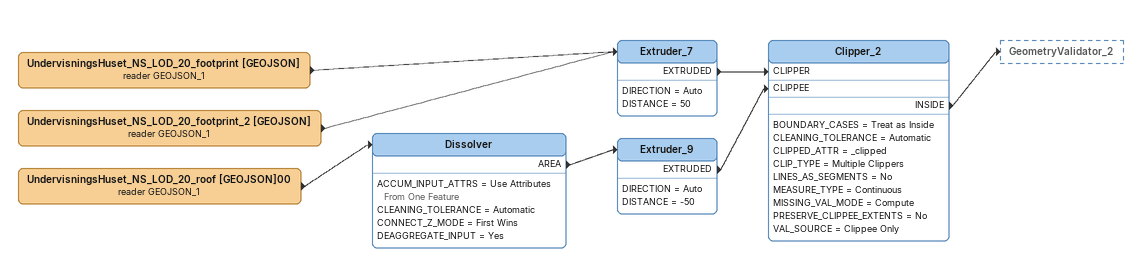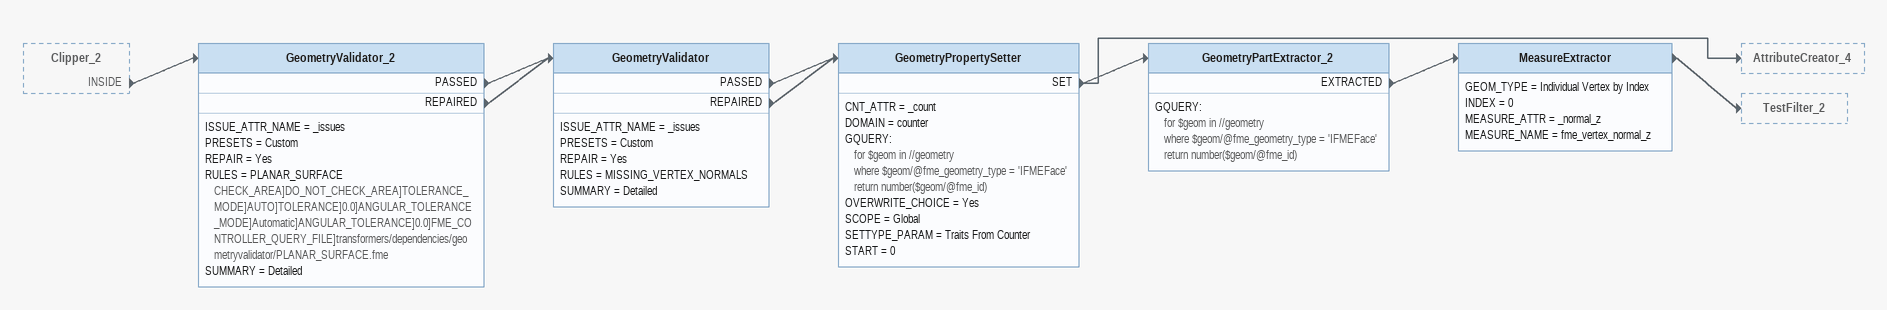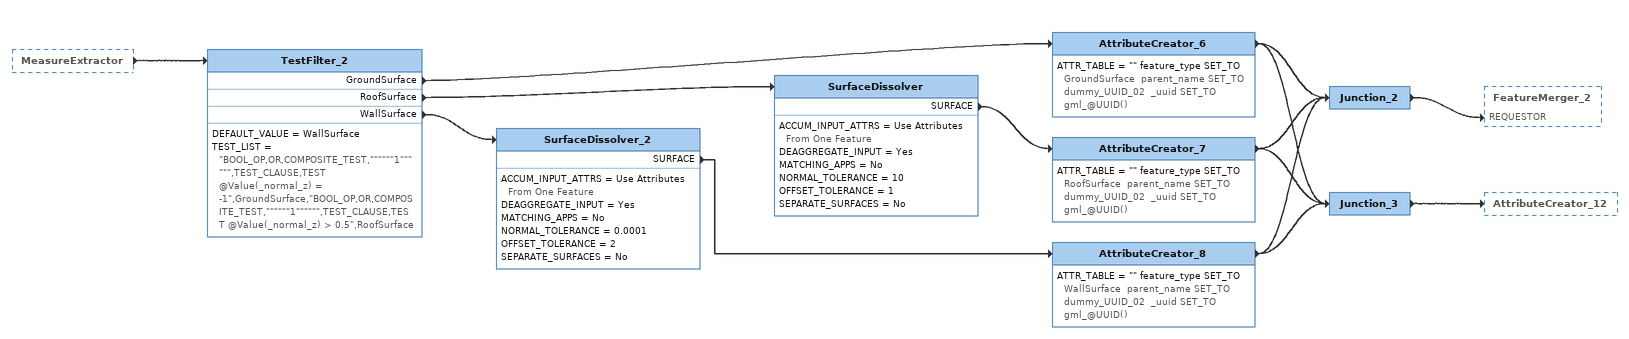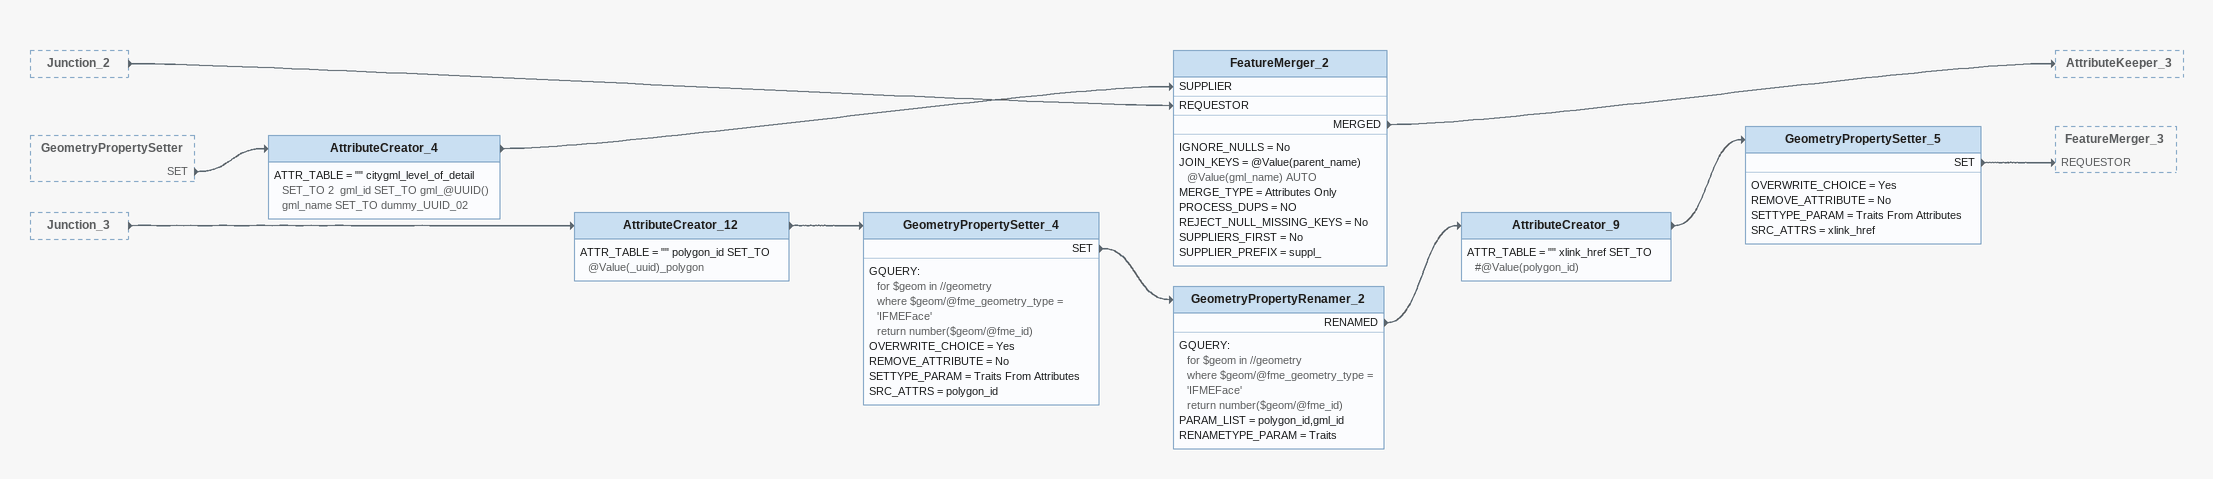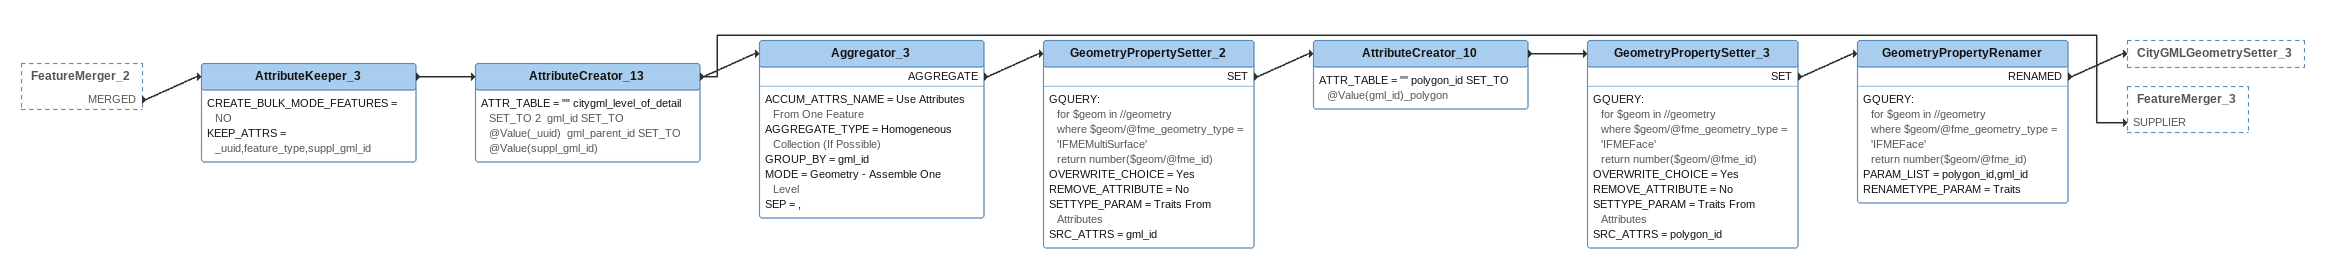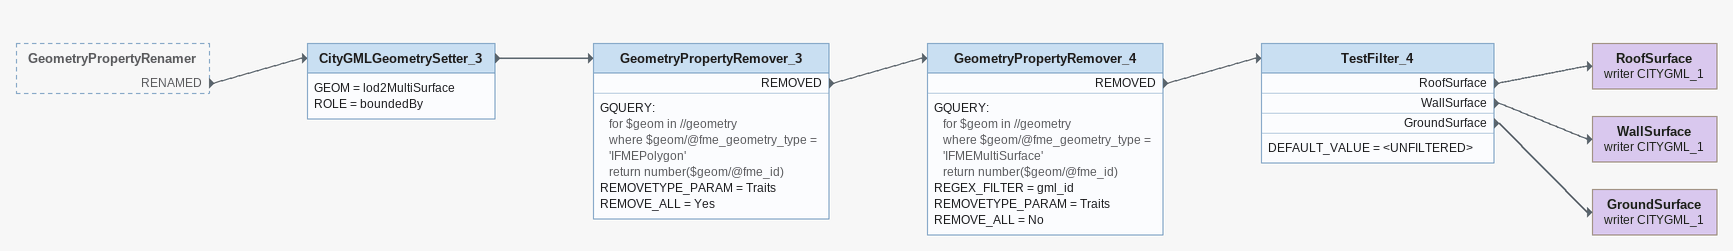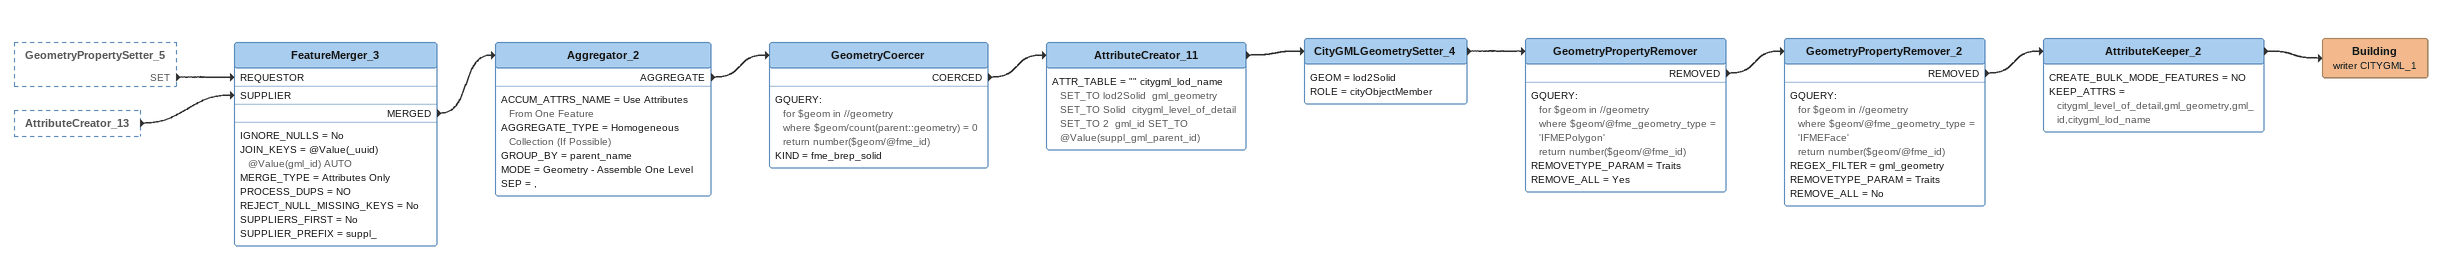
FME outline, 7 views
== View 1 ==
UndervisningsHuset_NS_LOD_20_footprint_2 [GEOJSON] (reader GEOJSON_1)
    -> Extruder_7
UndervisningsHuset_NS_LOD_20_footprint [GEOJSON] (reader GEOJSON_1)
    -> Extruder_7
Extruder_7
    DIRECTION = Auto
    DISTANCE = 50
    EXTRUDED -> Clipper_2 [CLIPPER]
UndervisningsHuset_NS_LOD_20_roof [GEOJSON]00 (reader GEOJSON_1)
    -> Dissolver
Dissolver
    ACCUM_INPUT_ATTRS = Use Attributes From One Feature
    CLEANING_TOLERANCE = Automatic
    CONNECT_Z_MODE = First Wins
    DEAGGREGATE_INPUT = Yes
    AREA -> Extruder_9
Extruder_9
    DIRECTION = Auto
    DISTANCE = -50
    EXTRUDED -> Clipper_2 [CLIPPEE]
Clipper_2
    BOUNDARY_CASES = Treat as Inside
    CLEANING_TOLERANCE = Automatic
    CLIPPED_ATTR = _clipped
    CLIP_TYPE = Multiple Clippers
    LINES_AS_SEGMENTS = No
    MEASURE_TYPE = Continuous
    MISSING_VAL_MODE = Compute
    PRESERVE_CLIPPEE_EXTENTS = No
    VAL_SOURCE = Clippee Only
    INSIDE -> GeometryValidator_2

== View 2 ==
Clipper_2 [outside]
    INSIDE -> GeometryValidator_2
GeometryValidator_2
    ISSUE_ATTR_NAME = _issues
    PRESETS = Custom
    REPAIR = Yes
    RULES = PLANAR_SURFACE CHECK_AREA]DO_NOT_CHECK_AREA]TOLERANCE_MODE]AUTO]TOLERANCE]0.0]ANGULAR_TOLERANCE_MODE]Automatic]ANGULAR_TOLERANCE]0.0]FME_CONTROLLER_QUERY_FILE]transformers/dependencies/geometryvalidator/PLANAR_SURFACE.fme
    SUMMARY = Detailed
    PASSED -> GeometryValidator
    REPAIRED -> GeometryValidator
GeometryValidator
    ISSUE_ATTR_NAME = _issues
    PRESETS = Custom
    REPAIR = Yes
    RULES = MISSING_VERTEX_NORMALS
    SUMMARY = Detailed
    PASSED -> GeometryPropertySetter
    REPAIRED -> GeometryPropertySetter
GeometryPropertySetter
    CNT_ATTR = _count
    DOMAIN = counter
    GQUERY:
      for $geom in //geometry
      where $geom/@fme_geometry_type = 'IFMEFace'
      return number($geom/@fme_id)
    OVERWRITE_CHOICE = Yes
    SCOPE = Global
    SETTYPE_PARAM = Traits From Counter
    START = 0
    SET -> GeometryPartExtractor_2
    SET -> AttributeCreator_4
GeometryPartExtractor_2
    GQUERY:
      for $geom in //geometry
      where $geom/@fme_geometry_type = 'IFMEFace'
      return number($geom/@fme_id)
    EXTRACTED -> MeasureExtractor
MeasureExtractor
    GEOM_TYPE = Individual Vertex by Index
    INDEX = 0
    MEASURE_ATTR = _normal_z
    MEASURE_NAME = fme_vertex_normal_z
    -> TestFilter_2

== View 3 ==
MeasureExtractor [outside]
    -> TestFilter_2
TestFilter_2
    DEFAULT_VALUE = WallSurface
    TEST_LIST = "BOOL_OP,OR,COMPOSITE_TEST,""""""1"""""",TEST_CLAUSE,TEST @Value(_normal_z) = -1",GroundSurface,"BOOL_OP,OR,COMPOSITE_TEST,""""""1"""""",TEST_CLAUSE,TEST @Value(_normal_z) > 0.5",RoofSurface
    GroundSurface -> AttributeCreator_6
    RoofSurface -> SurfaceDissolver
    WallSurface -> SurfaceDissolver_2
AttributeCreator_6
    ATTR_TABLE = "" feature_type SET_TO GroundSurface  parent_name SET_TO dummy_UUID_02  _uuid SET_TO gml_@UUID()
    -> Junction_2
    -> Junction_3
SurfaceDissolver
    ACCUM_INPUT_ATTRS = Use Attributes From One Feature
    DEAGGREGATE_INPUT = Yes
    MATCHING_APPS = No
    NORMAL_TOLERANCE = 10
    OFFSET_TOLERANCE = 1
    SEPARATE_SURFACES = No
    SURFACE -> AttributeCreator_7
AttributeCreator_7
    ATTR_TABLE = "" feature_type SET_TO RoofSurface  parent_name SET_TO dummy_UUID_02  _uuid SET_TO gml_@UUID()
    -> Junction_2
    -> Junction_3
SurfaceDissolver_2
    ACCUM_INPUT_ATTRS = Use Attributes From One Feature
    DEAGGREGATE_INPUT = Yes
    MATCHING_APPS = No
    NORMAL_TOLERANCE = 0.0001
    OFFSET_TOLERANCE = 2
    SEPARATE_SURFACES = No
    SURFACE -> AttributeCreator_8
AttributeCreator_8
    ATTR_TABLE = "" feature_type SET_TO WallSurface  parent_name SET_TO dummy_UUID_02  _uuid SET_TO gml_@UUID()
    -> Junction_2
    -> Junction_3
Junction_2
    -> FeatureMerger_2 [REQUESTOR]
Junction_3
    -> AttributeCreator_12

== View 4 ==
Junction_2 [outside]
    -> FeatureMerger_2 [REQUESTOR]
GeometryPropertySetter [outside]
    SET -> AttributeCreator_4
Junction_3 [outside]
    -> AttributeCreator_12
AttributeCreator_12
    ATTR_TABLE = "" polygon_id SET_TO @Value(_uuid)_polygon
    -> GeometryPropertySetter_4
GeometryPropertySetter_4
    GQUERY:
      for $geom in //geometry
      where $geom/@fme_geometry_type = 'IFMEFace'
      return number($geom/@fme_id)
    OVERWRITE_CHOICE = Yes
    REMOVE_ATTRIBUTE = No
    SETTYPE_PARAM = Traits From Attributes
    SRC_ATTRS = polygon_id
    SET -> GeometryPropertyRenamer_2
GeometryPropertyRenamer_2
    GQUERY:
      for $geom in //geometry
      where $geom/@fme_geometry_type = 'IFMEFace'
      return number($geom/@fme_id)
    PARAM_LIST = polygon_id,gml_id
    RENAMETYPE_PARAM = Traits
    RENAMED -> AttributeCreator_9
AttributeCreator_9
    ATTR_TABLE = "" xlink_href SET_TO #@Value(polygon_id)
    -> GeometryPropertySetter_5
GeometryPropertySetter_5
    OVERWRITE_CHOICE = Yes
    REMOVE_ATTRIBUTE = No
    SETTYPE_PARAM = Traits From Attributes
    SRC_ATTRS = xlink_href
    SET -> FeatureMerger_3 [REQUESTOR]
AttributeCreator_4
    ATTR_TABLE = "" citygml_level_of_detail SET_TO 2  gml_id SET_TO gml_@UUID()  gml_name SET_TO dummy_UUID_02
    -> FeatureMerger_2 [SUPPLIER]
FeatureMerger_2
    IGNORE_NULLS = No
    JOIN_KEYS = @Value(parent_name) @Value(gml_name) AUTO
    MERGE_TYPE = Attributes Only
    PROCESS_DUPS = NO
    REJECT_NULL_MISSING_KEYS = No
    SUPPLIERS_FIRST = No
    SUPPLIER_PREFIX = suppl_
    MERGED -> AttributeKeeper_3

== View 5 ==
FeatureMerger_2 [outside]
    MERGED -> AttributeKeeper_3
AttributeKeeper_3
    CREATE_BULK_MODE_FEATURES = NO
    KEEP_ATTRS = _uuid,feature_type,suppl_gml_id
    -> AttributeCreator_13
AttributeCreator_13
    ATTR_TABLE = "" citygml_level_of_detail SET_TO 2  gml_id SET_TO @Value(_uuid)  gml_parent_id SET_TO @Value(suppl_gml_id)
    -> Aggregator_3
    -> FeatureMerger_3 [SUPPLIER]
Aggregator_3
    ACCUM_ATTRS_NAME = Use Attributes From One Feature
    AGGREGATE_TYPE = Homogeneous Collection (If Possible)
    GROUP_BY = gml_id
    MODE = Geometry - Assemble One Level
    SEP = ,
    AGGREGATE -> GeometryPropertySetter_2
GeometryPropertySetter_2
    GQUERY:
      for $geom in //geometry
      where $geom/@fme_geometry_type = 'IFMEMultiSurface'
      return number($geom/@fme_id)
    OVERWRITE_CHOICE = Yes
    REMOVE_ATTRIBUTE = No
    SETTYPE_PARAM = Traits From Attributes
    SRC_ATTRS = gml_id
    SET -> AttributeCreator_10
AttributeCreator_10
    ATTR_TABLE = "" polygon_id SET_TO @Value(gml_id)_polygon
    -> GeometryPropertySetter_3
GeometryPropertySetter_3
    GQUERY:
      for $geom in //geometry
      where $geom/@fme_geometry_type = 'IFMEFace'
      return number($geom/@fme_id)
    OVERWRITE_CHOICE = Yes
    REMOVE_ATTRIBUTE = No
    SETTYPE_PARAM = Traits From Attributes
    SRC_ATTRS = polygon_id
    SET -> GeometryPropertyRenamer
GeometryPropertyRenamer
    GQUERY:
      for $geom in //geometry
      where $geom/@fme_geometry_type = 'IFMEFace'
      return number($geom/@fme_id)
    PARAM_LIST = polygon_id,gml_id
    RENAMETYPE_PARAM = Traits
    RENAMED -> CityGMLGeometrySetter_3

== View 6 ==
GeometryPropertyRenamer [outside]
    RENAMED -> CityGMLGeometrySetter_3
CityGMLGeometrySetter_3
    GEOM = lod2MultiSurface
    ROLE = boundedBy
    -> GeometryPropertyRemover_3
GeometryPropertyRemover_3
    GQUERY:
      for $geom in //geometry
      where $geom/@fme_geometry_type = 'IFMEPolygon'
      return number($geom/@fme_id)
    REMOVETYPE_PARAM = Traits
    REMOVE_ALL = Yes
    REMOVED -> GeometryPropertyRemover_4
GeometryPropertyRemover_4
    GQUERY:
      for $geom in //geometry
      where $geom/@fme_geometry_type = 'IFMEMultiSurface'
      return number($geom/@fme_id)
    REGEX_FILTER = gml_id
    REMOVETYPE_PARAM = Traits
    REMOVE_ALL = No
    REMOVED -> TestFilter_4
TestFilter_4
    DEFAULT_VALUE = <UNFILTERED>
    RoofSurface -> RoofSurface (writer CITYGML_1)
    WallSurface -> WallSurface (writer CITYGML_1)
    GroundSurface -> GroundSurface (writer CITYGML_1)
RoofSurface (writer CITYGML_1)
WallSurface (writer CITYGML_1)
GroundSurface (writer CITYGML_1)

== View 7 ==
GeometryPropertySetter_5 [outside]
    SET -> FeatureMerger_3 [REQUESTOR]
AttributeCreator_13 [outside]
    -> FeatureMerger_3 [SUPPLIER]
FeatureMerger_3
    IGNORE_NULLS = No
    JOIN_KEYS = @Value(_uuid) @Value(gml_id) AUTO
    MERGE_TYPE = Attributes Only
    PROCESS_DUPS = NO
    REJECT_NULL_MISSING_KEYS = No
    SUPPLIERS_FIRST = No
    SUPPLIER_PREFIX = suppl_
    MERGED -> Aggregator_2
Aggregator_2
    ACCUM_ATTRS_NAME = Use Attributes From One Feature
    AGGREGATE_TYPE = Homogeneous Collection (If Possible)
    GROUP_BY = parent_name
    MODE = Geometry - Assemble One Level
    SEP = ,
    AGGREGATE -> GeometryCoercer
GeometryCoercer
    GQUERY:
      for $geom in //geometry
      where $geom/count(parent::geometry) = 0
      return number($geom/@fme_id)
    KIND = fme_brep_solid
    COERCED -> AttributeCreator_11
AttributeCreator_11
    ATTR_TABLE = "" citygml_lod_name SET_TO lod2Solid  gml_geometry SET_TO Solid  citygml_level_of_detail SET_TO 2  gml_id SET_TO @Value(suppl_gml_parent_id)
    -> CityGMLGeometrySetter_4
CityGMLGeometrySetter_4
    GEOM = lod2Solid
    ROLE = cityObjectMember
    -> GeometryPropertyRemover
GeometryPropertyRemover
    GQUERY:
      for $geom in //geometry
      where $geom/@fme_geometry_type = 'IFMEPolygon'
      return number($geom/@fme_id)
    REMOVETYPE_PARAM = Traits
    REMOVE_ALL = Yes
    REMOVED -> GeometryPropertyRemover_2
GeometryPropertyRemover_2
    GQUERY:
      for $geom in //geometry
      where $geom/@fme_geometry_type = 'IFMEFace'
      return number($geom/@fme_id)
    REGEX_FILTER = gml_geometry
    REMOVETYPE_PARAM = Traits
    REMOVE_ALL = No
    REMOVED -> AttributeKeeper_2
AttributeKeeper_2
    CREATE_BULK_MODE_FEATURES = NO
    KEEP_ATTRS = citygml_level_of_detail,gml_geometry,gml_id,citygml_lod_name
    -> Building (writer CITYGML_1)
Building (writer CITYGML_1)
